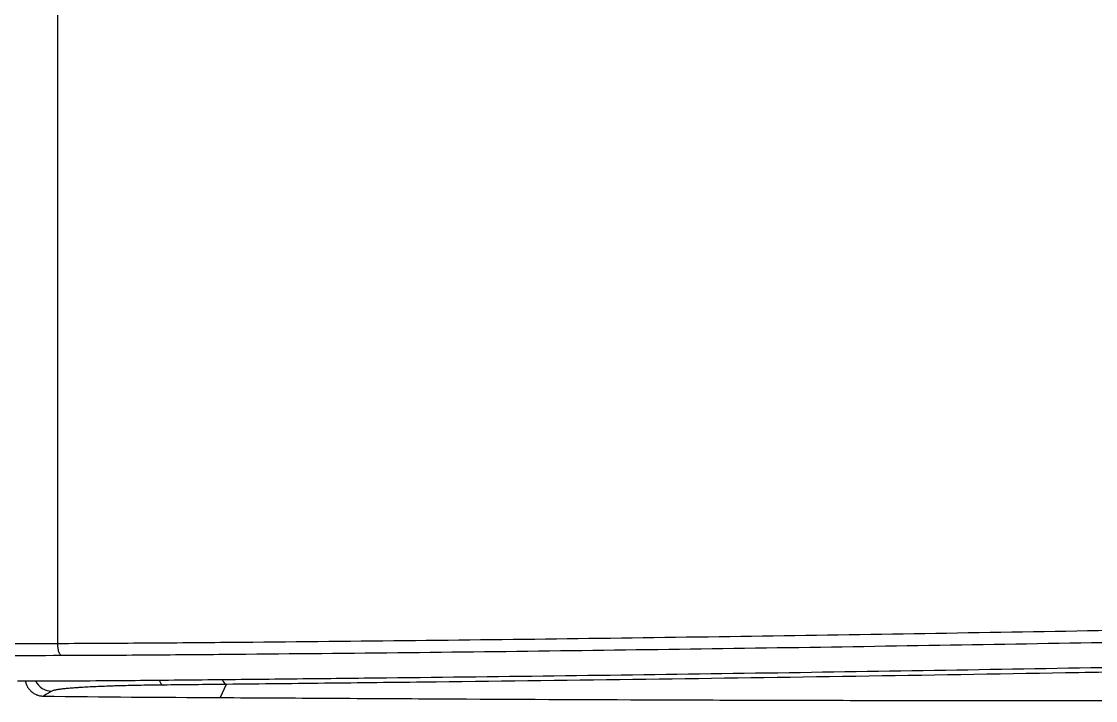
# Model space of a CAD drawing. Header units: millimetres. Extents: x -33000 to 294000, y 0 to 42408.
# Drawn here: x 136759.1 to 136846.5, y 13504.8 to 13560.1 of the extents above; entities that cross this region are included whole.
import ezdxf

# ---------------------------------------------------------------- set-up
doc = ezdxf.new("R2010")
doc.units = ezdxf.units.MM
doc.header["$LTSCALE"] = 50
doc.layers.add('arch', color=8, linetype='Continuous')

msp = doc.modelspace()

# ---------------------------------------------------------------- linework, layer by layer
at = {"layer": 'arch', "linetype": 'Continuous'}
msp.add_line((136775.785, 13506.077), (136775.289, 13505.004), dxfattribs=at)
for centre, major_axis, ratio, start_param, end_param in [((136775.795, 13507.575), (0.016, -1.5), 0.325973, 5.536653, 6.229937), ((136761.614, 13507.019), (0.743, -1.303), 0.994967, 4.657187, 5.748937), ((136770.662, 13507.52), (0.015, -1.5), 0.325966, 5.522271, 6.229682)]:
    msp.add_ellipse(centre, major_axis=major_axis, ratio=ratio, start_param=start_param, end_param=end_param, dxfattribs=at)
for points in [[(136762.08, 13509.415), (136762.08, 13639.542), (136762.08, 13769.669), (136762.08, 13899.796)], [(136775.785, 13506.077), (136774.074, 13506.058), (136772.362, 13506.039), (136770.651, 13506.022)], [(136760.892, 13505.122), (136765.691, 13505.053), (136770.49, 13505.032), (136775.289, 13505.004)]]:
    msp.add_open_spline(points, degree=3, dxfattribs=at)
for points, knots in [([(136762.08, 13509.415), (136764.433, 13509.423), (136766.786, 13509.436), (136771.491, 13509.469), (136773.844, 13509.489), (136780.902, 13509.551), (136785.608, 13509.597), (136795.019, 13509.699), (136804.43, 13509.812), (136813.84, 13509.943), (136823.251, 13510.081), (136827.956, 13510.154), (136837.367, 13510.306), (136842.072, 13510.385), (136856.187, 13510.637), (136865.597, 13510.821), (136875.006, 13511.057)], [0, 0, 0, 0, 0.0625, 0.0625, 0.125, 0.125, 0.25, 0.25, 0.375, 0.5, 0.5, 0.625, 0.625, 0.75, 0.75, 1, 1, 1, 1]), ([(136720.004, 13510.105), (136721.79, 13510.034), (136723.572, 13509.974), (136726.239, 13509.893), (136727.127, 13509.867), (136728.901, 13509.817), (136729.786, 13509.793), (136732.441, 13509.725), (136734.206, 13509.683), (136737.729, 13509.609), (136739.486, 13509.577), (136744.746, 13509.492), (136748.235, 13509.453), (136755.182, 13509.41), (136758.639, 13509.405), (136762.08, 13509.415)], [0, 0, 0, 0, 0.125, 0.125, 0.1875, 0.1875, 0.25, 0.25, 0.375, 0.375, 0.5, 0.5, 0.75, 0.75, 1, 1, 1, 1]), ([(136875.34, 13510.059), (136865.929, 13509.822), (136856.517, 13509.638), (136842.399, 13509.387), (136837.693, 13509.307), (136828.281, 13509.155), (136823.575, 13509.083), (136814.162, 13508.944), (136809.456, 13508.879), (136800.044, 13508.757), (136795.337, 13508.7), (136785.925, 13508.598), (136781.218, 13508.552), (136774.158, 13508.49), (136771.805, 13508.47), (136767.098, 13508.437), (136764.745, 13508.424), (136762.391, 13508.417)], [0, 0, 0, 0, 0.25, 0.25, 0.375, 0.375, 0.5, 0.5, 0.625, 0.625, 0.75, 0.75, 0.875, 0.875, 0.9375, 0.9375, 1, 1, 1, 1]), ([(136762.391, 13508.417), (136758.937, 13508.406), (136755.465, 13508.411), (136748.49, 13508.455), (136744.986, 13508.494), (136739.705, 13508.578), (136737.94, 13508.611), (136734.403, 13508.685), (136732.631, 13508.727), (136729.966, 13508.795), (136729.076, 13508.819), (136727.295, 13508.869), (136726.404, 13508.895), (136723.726, 13508.976), (136721.937, 13509.036), (136720.144, 13509.107)], [0, 0, 0, 0, 0.25, 0.25, 0.5, 0.5, 0.625, 0.625, 0.75, 0.75, 0.8125, 0.8125, 0.875, 0.875, 1, 1, 1, 1]), ([(136762.391, 13508.417), (136762.371, 13508.42), (136762.35, 13508.43), (136762.31, 13508.46), (136762.29, 13508.481), (136762.253, 13508.534), (136762.235, 13508.566), (136762.201, 13508.64), (136762.185, 13508.681), (136762.157, 13508.773), (136762.144, 13508.823), (136762.121, 13508.93), (136762.112, 13508.986), (136762.096, 13509.104), (136762.09, 13509.165), (136762.082, 13509.289), (136762.08, 13509.352), (136762.08, 13509.415)], [0, 0, 0, 0, 0.125, 0.125, 0.25, 0.25, 0.375, 0.375, 0.5, 0.5, 0.625, 0.625, 0.75, 0.75, 0.875, 0.875, 1, 1, 1, 1]), ([(136912.422, 13508.794), (136901.04, 13508.378), (136889.656, 13508.018), (136875.424, 13507.652), (136872.578, 13507.583), (136866.885, 13507.453), (136861.192, 13507.33), (136855.498, 13507.219), (136849.805, 13507.112), (136846.958, 13507.06), (136838.418, 13506.91), (136832.724, 13506.817), (136821.337, 13506.64), (136815.643, 13506.558), (136804.255, 13506.404), (136798.561, 13506.333), (136790.02, 13506.233), (136787.173, 13506.201), (136781.479, 13506.138), (136778.632, 13506.107), (136775.785, 13506.077)], [0, 0, 0, 0, 0.25, 0.25, 0.3125, 0.3125, 0.375, 0.4375, 0.4375, 0.5, 0.5, 0.625, 0.625, 0.75, 0.75, 0.875, 0.875, 0.9375, 0.9375, 1, 1, 1, 1]), ([(136758.815, 13506.353), (136760.028, 13506.354), (136761.241, 13506.358), (136763.668, 13506.369), (136764.881, 13506.377), (136768.521, 13506.404), (136770.948, 13506.427), (136774.587, 13506.464), (136775.801, 13506.477), (136778.227, 13506.503), (136779.44, 13506.516), (136783.08, 13506.554), (136785.506, 13506.58), (136792.785, 13506.661), (136797.637, 13506.719), (136807.343, 13506.842), (136812.195, 13506.907), (136821.9, 13507.047), (136826.752, 13507.121), (136836.457, 13507.276), (136841.309, 13507.358), (136855.866, 13507.616), (136865.571, 13507.804), (136875.274, 13508.047)], [0, 0, 0, 0, 0.03125, 0.03125, 0.0625, 0.0625, 0.125, 0.125, 0.15625, 0.15625, 0.1875, 0.1875, 0.25, 0.25, 0.375, 0.375, 0.5, 0.5, 0.625, 0.625, 0.75, 0.75, 1, 1, 1, 1]), ([(136759.442, 13506.357), (136759.443, 13506.348), (136759.445, 13506.338), (136759.452, 13506.305), (136759.457, 13506.281), (136759.469, 13506.234), (136759.476, 13506.211), (136759.497, 13506.141), (136759.529, 13506.05), (136759.57, 13505.963), (136759.604, 13505.898), (136759.616, 13505.877), (136759.641, 13505.835), (136759.654, 13505.814), (136759.721, 13505.713), (136759.782, 13505.638), (136759.884, 13505.535), (136759.92, 13505.502), (136759.995, 13505.439), (136760.034, 13505.41), (136760.153, 13505.328), (136760.238, 13505.282), (136760.349, 13505.234), (136760.372, 13505.225), (136760.418, 13505.208), (136760.441, 13505.2), (136760.51, 13505.178), (136760.557, 13505.165), (136760.698, 13505.135), (136760.794, 13505.124), (136760.892, 13505.122)], [0, 0, 0, 0, 0.013928, 0.013928, 0.049145, 0.049145, 0.084362, 0.084362, 0.154796, 0.22523, 0.22523, 0.260446, 0.260446, 0.295663, 0.295663, 0.436531, 0.436531, 0.506964, 0.506964, 0.577398, 0.577398, 0.718265, 0.718265, 0.753482, 0.753482, 0.788699, 0.788699, 0.859133, 0.859133, 1, 1, 1, 1]), ([(136770.651, 13506.022), (136770.342, 13506.018), (136770.038, 13506.015), (136769.443, 13506.006), (136768.859, 13505.997), (136768.015, 13505.98), (136767.476, 13505.966), (136767.079, 13505.955), (136766.948, 13505.952), (136766.754, 13505.946), (136766.69, 13505.944), (136766.562, 13505.94), (136766.246, 13505.93), (136765.701, 13505.91), (136765.027, 13505.882), (136764.403, 13505.851), (136764.022, 13505.829), (136763.795, 13505.814), (136763.75, 13505.811), (136763.662, 13505.805), (136763.618, 13505.802), (136763.489, 13505.793), (136763.405, 13505.787), (136763.163, 13505.768), (136762.863, 13505.743), (136762.475, 13505.703), (136762.26, 13505.674), (136762.066, 13505.646), (136761.979, 13505.631), (136761.885, 13505.612), (136761.867, 13505.608), (136761.833, 13505.6), (136761.783, 13505.589), (136761.739, 13505.577), (136761.662, 13505.553), (136761.621, 13505.537), (136761.593, 13505.521)], [0, 0, 0, 0, 0.0625, 0.0625, 0.125, 0.1875, 0.25, 0.25, 0.28125, 0.28125, 0.296875, 0.296875, 0.3125, 0.375, 0.4375, 0.5, 0.5625, 0.5625, 0.578125, 0.578125, 0.59375, 0.59375, 0.625, 0.625, 0.6875, 0.75, 0.8125, 0.8125, 0.875, 0.875, 0.890625, 0.890625, 0.90625, 0.9375, 0.9375, 1, 1, 1, 1]), ([(136761.593, 13505.521), (136761.506, 13505.472), (136761.419, 13505.422), (136761.185, 13505.289), (136761.038, 13505.206), (136760.892, 13505.122)], [0, 0, 0, 0, 0.373068, 0.373068, 1, 1, 1, 1]), ([(136775.289, 13505.004), (136778.262, 13504.987), (136781.234, 13504.969), (136787.179, 13504.935), (136790.152, 13504.918), (136799.07, 13504.871), (136805.015, 13504.843), (136813.933, 13504.81), (136816.905, 13504.801), (136822.851, 13504.785), (136831.768, 13504.766), (136840.686, 13504.762), (136852.577, 13504.77), (136858.522, 13504.78), (136867.44, 13504.817), (136870.412, 13504.833), (136876.357, 13504.873), (136879.33, 13504.898), (136888.247, 13504.986), (136894.191, 13505.063), (136906.08, 13505.248), (136912.024, 13505.357), (136917.968, 13505.482)], [0, 0, 0, 0, 0.0625, 0.0625, 0.125, 0.125, 0.25, 0.25, 0.3125, 0.3125, 0.375, 0.5, 0.5, 0.625, 0.625, 0.6875, 0.6875, 0.75, 0.75, 0.875, 0.875, 1, 1, 1, 1])]:
    msp.add_open_spline(points, degree=3, knots=knots, dxfattribs=at)

doc.saveas('drawing.dxf')
